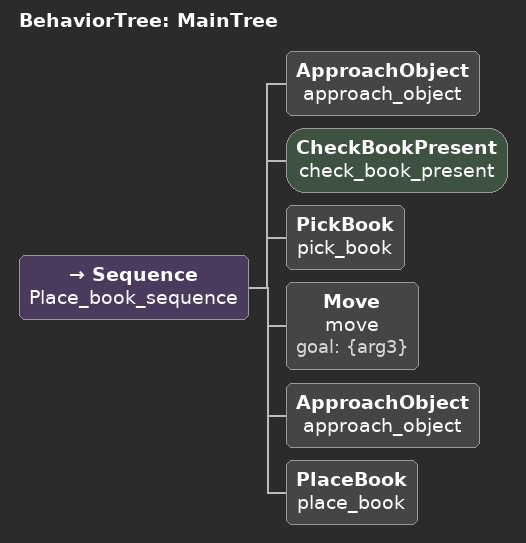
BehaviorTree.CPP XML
<root BTCPP_format="4" main_tree_to_execute="MainTree">
  <BehaviorTree ID="MainTree">
    <Sequence name="Place_book_sequence">
      <ApproachObject name="approach_object"/>
      <CheckBookPresent name="check_book_present"/>
      <PickBook name="pick_book" />
      <Move name="move" goal="{arg3}"/>
      <ApproachObject name="approach_object"/>
      <PlaceBook name="place_book"/>
    </Sequence>
  </BehaviorTree>
</root>
